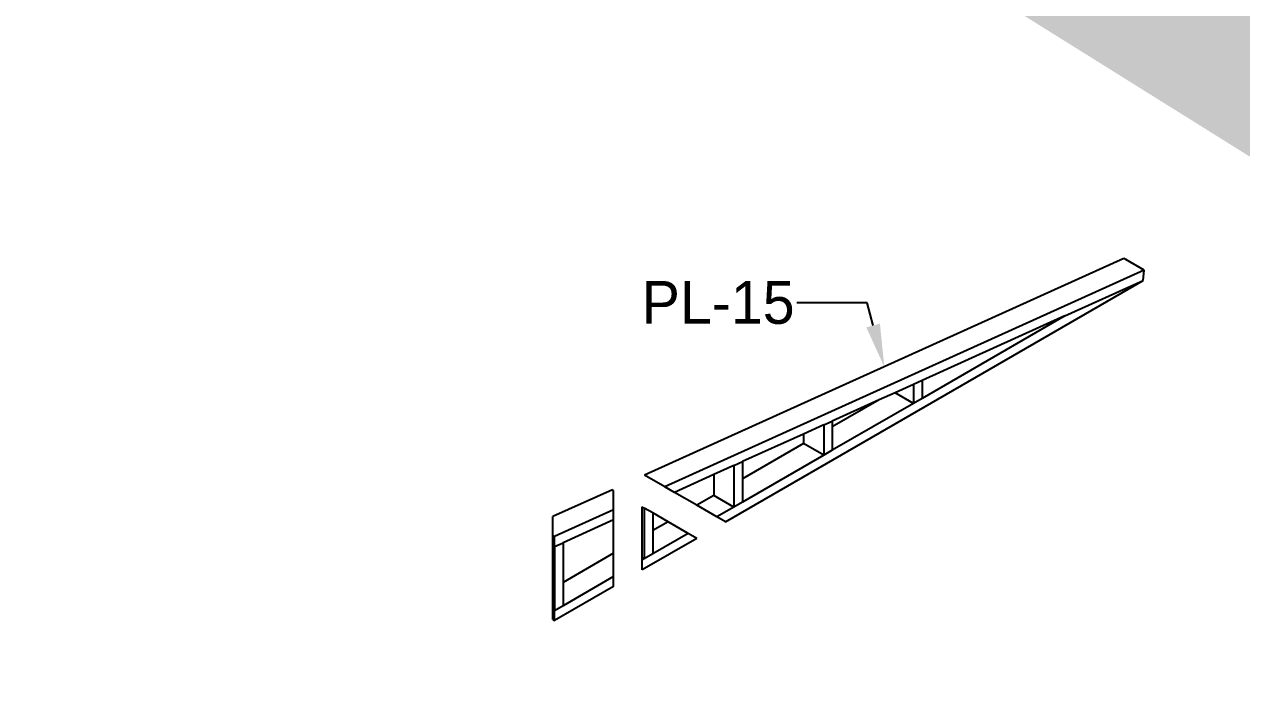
# Model space of a CAD drawing. Header units: millimetres. Extents: x 19458 to 19711, y 4351 to 4752.
# Drawn here: x 19513.825 to 19517.661, y 4539.395 to 4541.52 of the extents above; entities that cross this region are included whole.
import ezdxf
from ezdxf import colors
from ezdxf.entities.mleader import LeaderData, LeaderLine
from ezdxf.math import Vec2, Vec3

# ---------------------------------------------------------------- set-up
doc = ezdxf.new("R2010")
doc.units = ezdxf.units.MM
for name, color, linetype in [('0 @ 0.75', 7, 'Continuous'), ('cotas', 1, 'Continuous'), ('cotas @ 400', 1, 'Continuous'), ('cotas @ 500', 1, 'Continuous')]:
    doc.layers.add(name, color=color, linetype=linetype)
doc.styles.add('century gothic', font='GOTHIC.TTF')
doc.styles.add('COTAS SMC', font='GOTHIC.TTF')
doc.dimstyles.new('ANOTATIVE 100 SMCONSTRUCCIONES', dxfattribs={"dimscale": 0, "dimtxt": 0.18, "dimasz": 0.15, "dimexe": 0.18, "dimexo": 0.09, "dimgap": 0.1, "dimtad": 1, "dimzin": 0, "dimdsep": 46, "dimtxsty": 'century gothic', "dimblk1": 'FLECHA1', "dimblk2": 'FLECHA1', "dimsah": 1, "dimcen": 0.18, "dimdle": 0.075, "dimclrd": 1, "dimclre": 1, "dimclrt": 2, "dimaunit": 1, "dimadec": 0, "dimazin": 0, "dimtfac": 0.75, "dimtix": 1, "dimtmove": 2, "dimatfit": 3, "dimfxl": 0.09, "dimtvp": 1.5, "dimtfill": 1, "dimtolj": 1, "dimtzin": 0, "dimarcsym": 0})
doc.dimstyles.new('PIES SMCONSTRUCCIONES', dxfattribs={"dimscale": 0, "dimtxt": 0.18, "dimasz": 0.2, "dimexe": 0.18, "dimexo": 0, "dimgap": 0.1, "dimtad": 1, "dimdec": 0, "dimlfac": 39.370079, "dimzin": 0, "dimdsep": 46, "dimlunit": 4, "dimtxsty": 'COTAS SMC', "dimblk1": 'FLECHA1', "dimblk2": 'FLECHA1', "dimsah": 1, "dimcen": 0.2, "dimdle": 0.075, "dimclrd": 1, "dimclre": 1, "dimclrt": 2, "dimaunit": 1, "dimadec": 0, "dimazin": 0, "dimtfac": 0.75, "dimtdec": 0, "dimtix": 1, "dimtmove": 2, "dimatfit": 3, "dimfxl": 0.09, "dimtvp": 1.5, "dimtfill": 1, "dimtolj": 1, "dimtzin": 0, "dimarcsym": 0})

# ---------------------------------------------------------------- blocks, each defined once
blk = doc.blocks.new('FLECHA1')
at = {"color": 4}
blk.add_line((-0.246176, -0.248081), (0.248081, 0.25), dxfattribs=at)
at = {"color": 1}
blk.add_line((-1, 0), (0.496162, 0), dxfattribs=at)
blk = doc.blocks.new('*D574')
at = {"layer": 'cotas', "color": 1, "lineweight": -2, "transparency": 16777216}
for p, q in [((19614.326, 4625.8448), (19614.326, 4700.8448)), ((19570.9836, 4550.8448), (19524.326, 4550.8448)), ((19614.326, 4548.4298), (19614.326, 4550.8448)), ((19570.5339, 4548.4298), (19524.326, 4548.4298)), ((19614.326, 4473.4298), (19614.326, 4398.4298))]:
    blk.add_line(p, q, dxfattribs=at)
at = {"layer": 'Defpoints', "color": 0, "transparency": 16777216}
for p in [(19614.326, 4550.8448), (19615.9836, 4550.8448), (19615.5339, 4548.4298)]:
    blk.add_point(p, dxfattribs=at)
at = {"layer": 'cotas', "color": 1, "lineweight": -2, "transparency": 16777216, "xscale": 75, "yscale": 75, "zscale": 75}
for p, rotation in [((19614.326, 4550.8448), 270), ((19614.326, 4548.4298), 90)]:
    blk.add_blockref('FLECHA1', p, dxfattribs=dict(at, rotation=rotation))
at = {"layer": 'cotas', "color": 2, "transparency": 16777216, "insert": (19517.3376, 4549.6373), "char_height": 90, "attachment_point": 5, "rotation": 90, "style": 'century gothic', "bg_fill": 3, "box_fill_scale": 1.1, "bg_fill_color": 256, "bg_fill_true_color": 13158600, "bg_fill_transparency": 0}
blk.add_mtext('\\A1;2.42', dxfattribs=at)
blk = doc.blocks.new('*D626')
at = {"layer": 'cotas', "color": 1, "lineweight": -2, "transparency": 16777216}
for p, q in [((19614.326, 4610.8448), (19614.326, 4670.8448)), ((19579.9836, 4550.8448), (19542.326, 4550.8448)), ((19614.326, 4548.4298), (19614.326, 4550.8448)), ((19579.5339, 4548.4298), (19542.326, 4548.4298)), ((19614.326, 4488.4298), (19614.326, 4428.4298))]:
    blk.add_line(p, q, dxfattribs=at)
at = {"layer": 'Defpoints', "color": 0, "transparency": 16777216}
for p in [(19614.326, 4550.8448), (19615.9836, 4550.8448), (19615.5339, 4548.4298)]:
    blk.add_point(p, dxfattribs=at)
at = {"layer": 'cotas', "color": 1, "lineweight": -2, "transparency": 16777216, "xscale": 60, "yscale": 60, "zscale": 60}
for p, rotation in [((19614.326, 4550.8448), 270), ((19614.326, 4548.4298), 90)]:
    blk.add_blockref('FLECHA1', p, dxfattribs=dict(at, rotation=rotation))
at = {"layer": 'cotas', "color": 2, "transparency": 16777216, "insert": (19536.7353, 4549.6373), "char_height": 72, "attachment_point": 5, "rotation": 90, "style": 'century gothic', "bg_fill": 3, "box_fill_scale": 1.1, "bg_fill_color": 256, "bg_fill_true_color": 13158600, "bg_fill_transparency": 0}
blk.add_mtext('\\A1;2.42', dxfattribs=at)
blk = doc.blocks.new('*D629')
at = {"layer": 'cotas', "color": 1, "lineweight": -2, "transparency": 16777216}
for p, q in [((19620.0128, 4651.7533), (19620.0128, 4751.7533)), ((19620.4168, 4551.7533), (19530.0128, 4551.7533)), ((19620.0128, 4550.5333), (19620.0128, 4551.7533)), ((19620.4168, 4550.5333), (19530.0128, 4550.5333)), ((19620.0128, 4450.5333), (19620.0128, 4350.5333))]:
    blk.add_line(p, q, dxfattribs=at)
at = {"layer": 'Defpoints', "color": 0, "transparency": 16777216}
for p in [(19620.0128, 4551.7533), (19620.4168, 4551.7533), (19620.4168, 4550.5333)]:
    blk.add_point(p, dxfattribs=at)
at = {"layer": 'cotas', "color": 1, "lineweight": -2, "transparency": 16777216, "xscale": 100, "yscale": 100, "zscale": 100}
for p, rotation in [((19620.0128, 4551.7533), 270), ((19620.0128, 4550.5333), 90)]:
    blk.add_blockref('FLECHA1', p, dxfattribs=dict(at, rotation=rotation))
at = {"layer": 'cotas', "color": 2, "transparency": 16777216, "insert": (19523.8809, 4551.1433), "char_height": 90, "attachment_point": 5, "rotation": 90, "style": 'COTAS SMC', "bg_fill": 3, "box_fill_scale": 1.1, "bg_fill_color": 256, "bg_fill_true_color": 13158600, "bg_fill_transparency": 0}
blk.add_mtext("\\A1;4'", dxfattribs=at)
blk = doc.blocks.new('*D679')
at = {"layer": 'cotas', "color": 1, "lineweight": -2, "transparency": 16777216}
for p, q in [((19620.0128, 4631.7533), (19620.0128, 4711.7533)), ((19620.4168, 4551.7533), (19548.0128, 4551.7533)), ((19620.0128, 4550.5333), (19620.0128, 4551.7533)), ((19620.4168, 4550.5333), (19548.0128, 4550.5333)), ((19620.0128, 4470.5333), (19620.0128, 4390.5333))]:
    blk.add_line(p, q, dxfattribs=at)
at = {"layer": 'Defpoints', "color": 0, "transparency": 16777216}
for p in [(19620.0128, 4551.7533), (19620.4168, 4551.7533), (19620.4168, 4550.5333)]:
    blk.add_point(p, dxfattribs=at)
at = {"layer": 'cotas', "color": 1, "lineweight": -2, "transparency": 16777216, "xscale": 80, "yscale": 80, "zscale": 80}
for p, rotation in [((19620.0128, 4551.7533), 270), ((19620.0128, 4550.5333), 90)]:
    blk.add_blockref('FLECHA1', p, dxfattribs=dict(at, rotation=rotation))
at = {"layer": 'cotas', "color": 2, "transparency": 16777216, "insert": (19543.1073, 4551.1433), "char_height": 72, "attachment_point": 5, "rotation": 90, "style": 'COTAS SMC', "bg_fill": 3, "box_fill_scale": 1.1, "bg_fill_color": 256, "bg_fill_true_color": 13158600, "bg_fill_transparency": 0}
blk.add_mtext("\\A1;4'", dxfattribs=at)
blk = doc.blocks.new('KJJ')
at = {"color": 2}
for p, q in [((19538.9888, 4526.8729), (19537.4783, 4526.1906)), ((19538.9943, 4526.8697), (19538.9888, 4526.8729)), ((19539.0525, 4526.8361), (19538.9943, 4526.8697)), ((19539.0525, 4526.8361), (19537.5419, 4526.1538)), ((19539.0495, 4526.8036), (19539.0525, 4526.8361)), ((19538.2676, 4526.3522), (19539.0495, 4526.8036)), ((19538.8026, 4526.6921), (19539.0495, 4526.8036)), ((19538.8026, 4526.6921), (19538.3524, 4526.4322)), ((19538.8026, 4526.6921), (19538.3524, 4526.4887)), ((19538.8026, 4526.6921), (19538.7353, 4526.6617)), ((19538.3255, 4526.4766), (19538.2673, 4526.4503)), ((19538.3524, 4526.4887), (19538.3255, 4526.4766)), ((19538.3255, 4526.4766), (19538.3255, 4526.4166)), ((19538.3524, 4526.4887), (19538.3524, 4526.4322)), ((19538.2673, 4526.4503), (19538.2178, 4526.4279)), ((19538.3255, 4526.4166), (19538.2673, 4526.4503)), ((19538.2178, 4526.4279), (19538.0696, 4526.3423)), ((19538.2178, 4526.4279), (19538.0696, 4526.361)), ((19538.3255, 4526.4166), (19538.0696, 4526.2689)), ((19538.3524, 4526.4322), (19538.3255, 4526.4166)), ((19538.0427, 4526.3488), (19538.0696, 4526.361)), ((19538.0696, 4526.361), (19538.0696, 4526.3423)), ((19537.733, 4526.0435), (19538.2676, 4526.3522)), ((19537.979, 4526.3201), (19537.7867, 4526.2332)), ((19538.0427, 4526.3488), (19537.979, 4526.3201)), ((19537.979, 4526.3201), (19537.979, 4526.2901)), ((19538.0427, 4526.3488), (19538.0427, 4526.2533)), ((19538.0696, 4526.3423), (19538.0696, 4526.2689)), ((19537.979, 4526.2901), (19537.7867, 4526.179)), ((19538.0427, 4526.2533), (19537.979, 4526.2901)), ((19538.0427, 4526.2533), (19537.7867, 4526.1056)), ((19538.0696, 4526.2689), (19538.0427, 4526.2533)), ((19537.7598, 4526.2211), (19537.6962, 4526.1923)), ((19537.7598, 4526.2211), (19537.7867, 4526.2332)), ((19537.7598, 4526.2211), (19537.7598, 4526.09)), ((19537.7867, 4526.2332), (19537.7867, 4526.179)), ((19537.5419, 4526.1538), (19537.4783, 4526.1906)), ((19537.6962, 4526.1923), (19537.5722, 4526.1363)), ((19537.6962, 4526.1923), (19537.6962, 4526.1268)), ((19537.7867, 4526.179), (19537.7867, 4526.1056)), ((19537.3767, 4526.1447), (19537.1892, 4526.06)), ((19537.3802, 4526.1426), (19537.3767, 4526.1447)), ((19537.3802, 4526.0808), (19537.3802, 4526.1426)), ((19537.5722, 4526.1363), (19537.5419, 4526.1538)), ((19537.6425, 4526.0958), (19537.5722, 4526.1363)), ((19537.6962, 4526.1268), (19537.6425, 4526.0958)), ((19537.7598, 4526.09), (19537.6962, 4526.1268)), ((19537.4708, 4525.9304), (19537.4708, 4526.0904)), ((19537.477, 4526.0868), (19537.4708, 4526.0904)), ((19537.7061, 4526.059), (19537.6425, 4526.0958)), ((19537.7598, 4526.09), (19537.7061, 4526.059)), ((19537.7867, 4526.1056), (19537.7598, 4526.09)), ((19537.1892, 4525.9996), (19537.1892, 4526.06)), ((19537.3802, 4526.0808), (19537.1942, 4525.9968)), ((19537.3802, 4526.0496), (19537.221, 4525.9777)), ((19537.3802, 4526.0496), (19537.3802, 4526.0808)), ((19537.3802, 4525.9444), (19537.3802, 4526.0496)), ((19537.477, 4526.0868), (19537.477, 4525.9267)), ((19537.5039, 4526.0713), (19537.477, 4526.0868)), ((19537.5039, 4526.0713), (19537.5039, 4526.0157)), ((19537.552, 4526.0435), (19537.5039, 4526.0713)), ((19537.733, 4526.0435), (19537.7061, 4526.059)), ((19537.552, 4526.0435), (19537.5039, 4526.0157)), ((19537.5039, 4526.0157), (19537.5039, 4525.9423)), ((19537.6156, 4526.0068), (19537.552, 4526.0435)), ((19537.1892, 4525.9684), (19537.1892, 4525.9996)), ((19537.1942, 4525.9968), (19537.1892, 4525.9996)), ((19537.1942, 4525.9655), (19537.1942, 4525.9968)), ((19537.1942, 4525.9655), (19537.221, 4525.9777)), ((19537.221, 4525.9777), (19537.221, 4525.8524)), ((19537.6425, 4525.9912), (19537.4708, 4525.8921)), ((19537.6156, 4526.0068), (19537.5039, 4525.9423)), ((19537.6425, 4525.9912), (19537.6156, 4526.0068)), ((19537.1892, 4525.7663), (19537.1892, 4525.9684)), ((19537.1942, 4525.9655), (19537.1892, 4525.9684)), ((19537.1942, 4525.9655), (19537.1942, 4525.7634)), ((19537.3802, 4525.9444), (19537.221, 4525.8524)), ((19537.3802, 4525.8709), (19537.3802, 4525.9444)), ((19537.5039, 4525.9423), (19537.477, 4525.9267)), ((19537.477, 4525.9267), (19537.4708, 4525.9304)), ((19537.4708, 4525.9231), (19537.4708, 4525.9304)), ((19537.477, 4525.9267), (19537.4708, 4525.9231)), ((19537.4708, 4525.8921), (19537.4708, 4525.9231)), ((19537.3802, 4525.8709), (19537.221, 4525.779)), ((19537.3802, 4525.8399), (19537.3802, 4525.8709)), ((19537.3802, 4525.8399), (19537.1942, 4525.7324)), ((19537.221, 4525.8524), (19537.221, 4525.779)), ((19537.1942, 4525.7634), (19537.1892, 4525.7663)), ((19537.1892, 4525.7353), (19537.1892, 4525.7663)), ((19537.221, 4525.779), (19537.1942, 4525.7634)), ((19537.1942, 4525.7324), (19537.1942, 4525.7634)), ((19537.1892, 4525.7353), (19537.1942, 4525.7324))]:
    blk.add_line(p, q, dxfattribs=at)
blk = doc.blocks.new('hf')
at = {"color": 250}
for p, q in [((-0.8474, 3.795), (0.9086, 2.7811)), ((-0.911, 3.7582), (0.845, 2.7444)), ((-0.641, 3.5713), (-0.7937, 3.6594)), ((-0.6141, 3.5558), (-0.641, 3.5713)), ((-0.641, 3.3802), (-0.641, 3.5713)), ((-0.6141, 3.2912), (-0.6141, 3.5558)), ((-0.5505, 3.519), (-0.6141, 3.5558)), ((-0.5505, 3.328), (-0.5505, 3.519)), ((-0.3978, 3.4309), (-0.5505, 3.519)), ((-0.641, 3.3802), (-0.7937, 3.4684)), ((2.7406, 3.2779), (3.0874, 3.4781)), ((5.2299, 2.2411), (3.0874, 3.4781)), ((3.0874, 3.3801), (3.0874, 3.4781)), ((-0.641, 3.3068), (-0.8474, 3.4259)), ((-0.371, 3.4154), (-0.3978, 3.4309)), ((-0.3978, 3.2398), (-0.3978, 3.4309)), ((-0.371, 3.1508), (-0.371, 3.4154)), ((-0.3073, 3.3786), (-0.371, 3.4154)), ((0.5643, 2.5798), (-0.8474, 3.3949)), ((-0.641, 3.3068), (-0.641, 3.3802)), ((-0.3073, 3.1876), (-0.3073, 3.3786)), ((-0.1547, 3.2905), (-0.3073, 3.3786)), ((2.7958, 3.2118), (3.0874, 3.3801)), ((3.0874, 3.3801), (5.145, 2.1921)), ((3.0874, 3.3801), (3.0874, 3.3491)), ((0.5401, 2.5628), (-0.8474, 3.3639)), ((2.0139, 2.7293), (3.0874, 3.3491)), ((3.0874, 3.3491), (3.0874, 3.3181)), ((3.0874, 3.3491), (4.182, 2.7171)), ((-0.6141, 3.2912), (-0.641, 3.3068)), ((-0.5505, 3.328), (-0.6141, 3.2912)), ((-0.3978, 3.2398), (-0.5505, 3.328)), ((3.0874, 3.3181), (3.0336, 3.287)), ((3.1142, 3.3025), (3.0874, 3.3181)), ((3.0874, 3.3181), (3.0874, 2.8684)), ((-0.5698, 3.1726), (-0.7569, 3.2806)), ((-0.3978, 3.1664), (-0.6141, 3.2912)), ((-0.1278, 3.275), (-0.1547, 3.2905)), ((-0.1547, 3.0994), (-0.1547, 3.2905)), ((-0.1278, 3.0104), (-0.1278, 3.275)), ((-0.0641, 3.2382), (-0.1278, 3.275)), ((2.7351, 3.2811), (1.2245, 2.5987)), ((2.7406, 3.2779), (2.7351, 3.2811)), ((2.7987, 3.2443), (2.7406, 3.2779)), ((3.0336, 3.287), (2.8804, 3.1986)), ((3.0336, 3.287), (3.0336, 2.8994)), ((-0.3978, 3.1664), (-0.3978, 3.2398)), ((-0.0641, 3.0472), (-0.0641, 3.2382)), ((0.0885, 3.1501), (-0.0641, 3.2382)), ((2.7987, 3.2443), (1.2882, 2.562)), ((2.7958, 3.2118), (2.7987, 3.2443)), ((-0.3073, 3.1876), (-0.371, 3.1508)), ((-0.1547, 3.0994), (-0.3073, 3.1876)), ((2.0139, 2.7604), (2.7958, 3.2118)), ((2.5489, 3.1003), (2.7958, 3.2118)), ((2.8804, 3.1986), (2.8535, 3.1831)), ((2.8804, 3.1986), (2.8804, 2.811)), ((-0.543, 3.1571), (-0.5698, 3.1726)), ((-0.5698, 3.0125), (-0.5698, 3.1726)), ((-0.543, 2.9235), (-0.543, 3.1571)), ((-0.4793, 3.1203), (-0.543, 3.1571)), ((-0.371, 3.1508), (-0.3978, 3.1664)), ((-0.1547, 3.026), (-0.371, 3.1508)), ((0.1154, 3.1346), (0.0885, 3.1501)), ((0.0885, 2.959), (0.0885, 3.1501)), ((2.7899, 3.1463), (2.6367, 3.0579)), ((2.8535, 3.1831), (2.7899, 3.1463)), ((2.7899, 3.1463), (2.7899, 2.7587)), ((2.8535, 3.1831), (2.8535, 2.722)), ((-0.5698, 3.0125), (-0.7569, 3.1205)), ((-0.4793, 2.9603), (-0.4793, 3.1203)), ((-0.2922, 3.0123), (-0.4793, 3.1203)), ((0.1154, 2.87), (0.1154, 3.1346)), ((0.179, 3.0978), (0.1154, 3.1346)), ((-0.5698, 2.9391), (-0.8205, 3.0838)), ((-0.1547, 3.026), (-0.1547, 3.0994)), ((0.179, 2.9068), (0.179, 3.0978)), ((0.3317, 3.0097), (0.179, 3.0978)), ((2.5489, 3.1003), (2.0987, 2.8403)), ((2.5489, 3.1003), (2.0987, 2.8969)), ((2.5489, 3.1003), (2.4816, 3.0699)), ((0.3092, 2.4005), (-0.8474, 3.0683)), ((-0.0641, 3.0472), (-0.1278, 3.0104)), ((0.0885, 2.959), (-0.0641, 3.0472)), ((2.6098, 3.0423), (2.5462, 3.0056)), ((2.6367, 3.0579), (2.6098, 3.0423)), ((2.6098, 3.0423), (2.6098, 2.5813)), ((2.6367, 3.0579), (2.6367, 2.6703)), ((-0.5698, 2.9391), (-0.5698, 3.0125)), ((-0.2654, 2.9968), (-0.2922, 3.0123)), ((-0.2922, 2.8523), (-0.2922, 3.0123)), ((-0.2654, 2.7633), (-0.2654, 2.9968)), ((-0.2017, 2.9601), (-0.2654, 2.9968)), ((-0.1278, 3.0104), (-0.1547, 3.026)), ((0.0885, 2.8856), (-0.1278, 3.0104)), ((0.3586, 2.9942), (0.3317, 3.0097)), ((0.3317, 2.8186), (0.3317, 3.0097)), ((0.3586, 2.7297), (0.3586, 2.9942)), ((0.4222, 2.9575), (0.3586, 2.9942)), ((2.5462, 3.0056), (2.3929, 2.9171)), ((2.5462, 3.0056), (2.5462, 2.618)), ((-0.5992, 2.894), (-0.7569, 2.985)), ((-0.4793, 2.9603), (-0.543, 2.9235)), ((-0.2922, 2.8523), (-0.4793, 2.9603)), ((-0.2017, 2.8), (-0.2017, 2.9601)), ((-0.0146, 2.852), (-0.2017, 2.9601)), ((0.0885, 2.8856), (0.0885, 2.959)), ((0.4222, 2.7664), (0.4222, 2.9575)), ((0.5749, 2.8693), (0.4222, 2.9575)), ((-0.543, 2.9235), (-0.5698, 2.9391)), ((-0.2922, 2.7788), (-0.543, 2.9235)), ((2.3929, 2.9171), (2.3661, 2.9016)), ((2.3929, 2.9171), (2.3929, 2.5295)), ((-0.5992, 2.894), (-0.5723, 2.8785)), ((-0.5992, 2.894), (-0.5992, 2.5167)), ((-0.5723, 2.8785), (-0.5723, 2.4278)), ((-0.5087, 2.8417), (-0.5723, 2.8785)), ((0.1154, 2.87), (0.0885, 2.8856)), ((0.179, 2.9068), (0.1154, 2.87)), ((0.3317, 2.8186), (0.179, 2.9068)), ((2.0718, 2.8848), (2.0136, 2.8584)), ((2.0987, 2.8969), (2.0718, 2.8848)), ((2.0718, 2.8848), (2.0718, 2.8248)), ((2.0987, 2.8969), (2.0987, 2.8403)), ((2.3661, 2.9016), (2.3024, 2.8649)), ((2.3661, 2.9016), (2.3661, 2.4405)), ((3.0336, 2.8994), (2.8804, 2.811)), ((3.0874, 2.8684), (3.0336, 2.8994)), ((-0.5087, 2.8417), (-0.5087, 2.4645)), ((-0.351, 2.7507), (-0.5087, 2.8417)), ((-0.2922, 2.7788), (-0.2922, 2.8523)), ((0.0122, 2.8365), (-0.0146, 2.852)), ((-0.0146, 2.692), (-0.0146, 2.852)), ((0.3317, 2.7452), (0.1154, 2.87)), ((0.6017, 2.8538), (0.5749, 2.8693)), ((0.5749, 2.6783), (0.5749, 2.8693)), ((0.6017, 2.6061), (0.6017, 2.8538)), ((0.6654, 2.8171), (0.6017, 2.8538)), ((2.0136, 2.8584), (1.9641, 2.8361)), ((2.0718, 2.8248), (2.0136, 2.8584)), ((2.0987, 2.8403), (2.0718, 2.8248)), ((2.3024, 2.8649), (2.1492, 2.7764)), ((2.3024, 2.8649), (2.3024, 2.4773)), ((3.0874, 2.857), (2.8804, 2.7375)), ((3.0874, 2.8684), (3.0874, 2.857)), ((3.0874, 2.826), (3.0874, 2.857)), ((0.0122, 2.603), (0.0122, 2.8365)), ((0.0759, 2.7998), (0.0122, 2.8365)), ((0.3317, 2.7452), (0.3317, 2.8186)), ((0.6654, 2.6509), (0.6654, 2.8171)), ((0.7952, 2.7421), (0.6654, 2.8171)), ((1.9641, 2.8361), (1.8158, 2.7505)), ((1.9641, 2.8361), (1.8158, 2.7691)), ((2.0718, 2.8248), (1.8158, 2.677)), ((2.8804, 2.811), (2.8804, 2.7375)), ((3.0874, 2.826), (3.0336, 2.7949)), ((3.0874, 2.826), (3.0874, 2.3763)), ((-0.2654, 2.7633), (-0.2922, 2.7788)), ((-0.2017, 2.8), (-0.2654, 2.7633)), ((-0.0146, 2.6185), (-0.2654, 2.7633)), ((-0.0146, 2.692), (-0.2017, 2.8)), ((0.0759, 2.6398), (0.0759, 2.7998)), ((0.2629, 2.6918), (0.0759, 2.7998)), ((0.4222, 2.7664), (0.3586, 2.7297)), ((0.5749, 2.6783), (0.4222, 2.7664)), ((0.9086, 2.7811), (0.845, 2.7444)), ((1.2245, 2.5987), (0.9086, 2.7811)), ((1.789, 2.757), (1.8158, 2.7691)), ((1.8158, 2.7691), (1.8158, 2.7505)), ((2.1492, 2.7764), (2.1223, 2.7609)), ((2.1492, 2.7764), (2.1492, 2.3888)), ((3.0336, 2.7949), (2.8804, 2.7065)), ((3.0336, 2.7949), (3.0336, 2.4318)), ((-0.351, 2.7507), (-0.3241, 2.7352)), ((-0.351, 2.7507), (-0.351, 2.3735)), ((0.2203, 2.4208), (-0.3241, 2.7352)), ((-0.3241, 2.7352), (-0.3241, 2.7041)), ((0.3586, 2.7297), (0.3317, 2.7452)), ((0.5749, 2.6048), (0.3586, 2.7297)), ((0.7952, 2.7421), (0.6654, 2.6509)), ((0.8132, 2.7548), (0.7952, 2.7421)), ((0.845, 2.7364), (0.8132, 2.7548)), ((0.845, 2.7444), (0.845, 2.7364)), ((2.8426, 1.5911), (0.845, 2.7444)), ((0.8768, 2.718), (0.845, 2.7364)), ((1.4793, 2.4517), (2.0139, 2.7604)), ((1.5061, 2.4362), (2.0139, 2.7293)), ((1.7253, 2.7283), (1.533, 2.6414)), ((1.789, 2.757), (1.7253, 2.7283)), ((1.7253, 2.7283), (1.7253, 2.6983)), ((1.789, 2.757), (1.789, 2.6615)), ((1.8158, 2.7505), (1.8158, 2.677)), ((2.0587, 2.7242), (1.9055, 2.6357)), ((2.0139, 2.7604), (2.0139, 2.7293)), ((2.1223, 2.7609), (2.0587, 2.7242)), ((2.0587, 2.7242), (2.0587, 2.3366)), ((2.1223, 2.7609), (2.1223, 2.2998)), ((2.7899, 2.7587), (2.6367, 2.6703)), ((2.8535, 2.722), (2.7899, 2.7587)), ((2.8804, 2.7375), (2.8804, 2.7065)), ((0.8768, 2.718), (-0.7089, 1.6033)), ((-0.3241, 2.7041), (-0.3241, 1.9552)), ((-0.2605, 2.6674), (-0.3241, 2.7041)), ((-0.0146, 2.6185), (-0.0146, 2.692)), ((0.2898, 2.6763), (0.2629, 2.6918)), ((0.2629, 2.5317), (0.2629, 2.6918)), ((0.8768, 2.6868), (0.8499, 2.6679)), ((0.8768, 2.718), (0.8768, 2.695)), ((0.8768, 2.695), (0.8768, 2.6868)), ((0.9355, 2.6611), (0.8768, 2.695)), ((0.8768, 2.6868), (0.8768, 2.1096)), ((1.7253, 2.6983), (1.533, 2.5872)), ((1.789, 2.6615), (1.7253, 2.6983)), ((1.8927, 2.6876), (1.8903, 2.689)), ((2.8535, 2.722), (2.6367, 2.5968)), ((2.8535, 2.691), (2.7899, 2.6542)), ((2.8535, 2.691), (2.8535, 2.722)), ((2.8535, 2.691), (2.8535, 2.2299)), ((2.8804, 2.7065), (2.8804, 2.3434)), ((-0.2605, 2.6674), (-0.2605, 2)), ((0.2203, 2.3898), (-0.2605, 2.6674)), ((0.2898, 2.4427), (0.2898, 2.6763)), ((0.3534, 2.6395), (0.2898, 2.6763)), ((0.5749, 2.6048), (0.5749, 2.6783)), ((0.6654, 2.6509), (0.6017, 2.6061)), ((0.8499, 2.6679), (0.7863, 2.6232)), ((0.8499, 2.6679), (0.8499, 2.0883)), ((0.9355, 2.4682), (0.9355, 2.6611)), ((1.123, 2.5529), (0.9355, 2.6611)), ((1.789, 2.6615), (1.533, 2.5137)), ((1.8158, 2.677), (1.789, 2.6615)), ((1.8903, 2.6579), (1.8903, 2.6563)), ((2.6367, 2.6703), (2.6367, 2.5968)), ((2.7899, 2.6542), (2.6367, 2.5657)), ((2.7899, 2.6542), (2.7899, 2.2911)), ((0.0122, 2.603), (-0.0146, 2.6185)), ((0.0759, 2.6398), (0.0122, 2.603)), ((0.2629, 2.5317), (0.0759, 2.6398)), ((0.3534, 2.4795), (0.3534, 2.6395)), ((0.5159, 2.5458), (0.3534, 2.6395)), ((0.7863, 2.6232), (0.734, 2.5864)), ((0.7863, 2.6232), (0.7863, 2.5562)), ((1.5061, 2.6292), (1.4425, 2.6005)), ((1.5061, 2.6292), (1.533, 2.6414)), ((1.5061, 2.6292), (1.5061, 2.4982)), ((1.533, 2.6414), (1.533, 2.5872)), ((1.8786, 2.6202), (1.815, 2.5834)), ((1.9055, 2.6357), (1.8786, 2.6202)), ((1.8786, 2.6202), (1.8786, 2.2211)), ((1.9055, 2.6357), (1.9055, 2.2481)), ((2.5462, 2.618), (2.3929, 2.5295)), ((2.6098, 2.5813), (2.5462, 2.618)), ((-0.5992, 2.4433), (-0.8205, 2.571)), ((-0.5992, 2.5167), (-0.7569, 2.6078)), ((0.2629, 2.4583), (0.0122, 2.603)), ((0.5643, 2.5798), (0.5401, 2.5628)), ((0.5886, 2.5969), (0.5643, 2.5798)), ((0.5886, 2.5969), (0.5749, 2.6048)), ((0.6017, 2.6061), (0.5886, 2.5969)), ((0.734, 2.5864), (0.6766, 2.546)), ((0.7863, 2.5562), (0.734, 2.5864)), ((1.2882, 2.562), (1.2245, 2.5987)), ((1.4425, 2.6005), (1.3185, 2.5445)), ((1.4425, 2.6005), (1.4425, 2.535)), ((1.533, 2.5872), (1.533, 2.5137)), ((1.815, 2.5834), (1.6617, 2.495)), ((1.815, 2.5834), (1.815, 2.2579)), ((2.6098, 2.5813), (2.3929, 2.4561)), ((2.6098, 2.5502), (2.6098, 2.5813)), ((2.6367, 2.5968), (2.6367, 2.5657)), ((0.5159, 2.5458), (0.3909, 2.4579)), ((0.5401, 2.5628), (0.5159, 2.5458)), ((0.6766, 2.546), (0.6523, 2.529)), ((0.7863, 2.4827), (0.6766, 2.546)), ((0.7863, 2.5562), (0.7863, 2.4827)), ((1.123, 2.5529), (0.9355, 2.4682)), ((1.1265, 2.5508), (1.123, 2.5529)), ((1.1534, 2.5353), (1.1265, 2.5508)), ((1.1265, 2.489), (1.1265, 2.5508)), ((1.1534, 2.2395), (1.1534, 2.5353)), ((1.217, 2.4986), (1.1534, 2.5353)), ((1.3185, 2.5445), (1.2882, 2.562)), ((1.3887, 2.5039), (1.3185, 2.5445)), ((1.4425, 2.535), (1.3887, 2.5039)), ((1.5061, 2.4982), (1.4425, 2.535)), ((2.6098, 2.5502), (2.5462, 2.5135)), ((2.6098, 2.5502), (2.6098, 2.0892)), ((2.6367, 2.5657), (2.6367, 2.2027)), ((-0.5992, 2.4122), (-0.7569, 2.5033)), ((-0.5992, 2.5167), (-0.5992, 2.4433)), ((0.2629, 2.4583), (0.2629, 2.5317)), ((0.6169, 2.5041), (0.5901, 2.4852)), ((0.6281, 2.512), (0.6169, 2.5041)), ((0.6169, 2.5041), (0.6169, 2.4874)), ((0.6523, 2.529), (0.6281, 2.512)), ((0.7863, 2.4206), (0.6281, 2.512)), ((0.7863, 2.4517), (0.6523, 2.529)), ((1.217, 2.3385), (1.217, 2.4986)), ((1.2233, 2.4949), (1.217, 2.4986)), ((1.2233, 2.4949), (1.2233, 2.3349)), ((1.2502, 2.4794), (1.2233, 2.4949)), ((1.4524, 2.4672), (1.3887, 2.5039)), ((1.5061, 2.4982), (1.4524, 2.4672)), ((1.533, 2.5137), (1.5061, 2.4982)), ((1.6617, 2.495), (1.6349, 2.4795)), ((1.6617, 2.495), (1.6617, 2.3463)), ((2.3929, 2.5295), (2.3929, 2.4561)), ((2.5462, 2.5135), (2.3929, 2.425)), ((2.5462, 2.5135), (2.5462, 2.1504)), ((-0.5087, 2.4645), (-0.5723, 2.4278)), ((-0.351, 2.3735), (-0.5087, 2.4645)), ((0.2898, 2.4427), (0.2629, 2.4583)), ((0.3534, 2.4795), (0.2898, 2.4427)), ((0.3909, 2.4579), (0.3335, 2.4175)), ((0.3909, 2.4579), (0.3534, 2.4795)), ((0.5901, 2.4852), (0.5264, 2.4405)), ((0.5901, 2.4852), (0.5901, 1.9383)), ((0.631, 2.4793), (0.6169, 2.4874)), ((0.6169, 2.4874), (0.6169, 2.3111)), ((0.631, 2.3192), (0.631, 2.4793)), ((0.7863, 2.3896), (0.631, 2.4793)), ((0.7863, 2.4827), (0.7863, 2.4517)), ((0.9355, 2.4078), (0.9355, 2.4682)), ((1.1265, 2.489), (0.9404, 2.4049)), ((1.1265, 2.4578), (0.9673, 2.3859)), ((1.1265, 2.4578), (1.1265, 2.489)), ((1.1265, 2.3525), (1.1265, 2.4578)), ((1.2502, 2.4794), (1.2502, 2.4239)), ((1.2982, 2.4517), (1.2502, 2.4794)), ((1.4793, 2.4517), (1.4524, 2.4672)), ((1.6349, 2.4795), (1.5712, 2.4427)), ((1.6349, 2.4795), (1.6349, 2.3618)), ((2.3024, 2.4773), (2.1492, 2.3888)), ((2.3661, 2.4405), (2.3024, 2.4773)), ((2.3929, 2.4561), (2.3929, 2.425)), ((-0.5992, 2.4433), (-0.5992, 2.4122)), ((-0.5723, 2.4278), (-0.5723, 2.3967)), ((-0.351, 2.3), (-0.5723, 2.4278)), ((0.2203, 2.4208), (0.2472, 2.4053)), ((0.2203, 2.4208), (0.2203, 2.3898)), ((0.3335, 2.4175), (0.2898, 2.4427)), ((0.3335, 2.4175), (0.3092, 2.4005)), ((0.5264, 2.4405), (0.4789, 2.4071)), ((0.5264, 2.4405), (0.5264, 2.3796)), ((0.7863, 2.4517), (0.7863, 2.4206)), ((0.7863, 2.4206), (0.7863, 2.3896)), ((1.2982, 2.4517), (1.2502, 2.4239)), ((1.2502, 2.4239), (1.2502, 2.3504)), ((1.3619, 2.4149), (1.2982, 2.4517)), ((1.5061, 2.4362), (1.4793, 2.4517)), ((1.533, 2.4206), (1.5061, 2.4362)), ((1.5712, 2.4427), (1.533, 2.4206)), ((1.5712, 2.3986), (1.533, 2.4206)), ((1.5712, 2.4427), (1.5712, 2.3986)), ((2.3661, 2.4405), (2.1492, 2.3153)), ((2.3661, 2.4095), (2.3661, 2.4405)), ((2.3929, 2.425), (2.3929, 2.0619)), ((2.8804, 2.3434), (3.0336, 2.4318)), ((3.0336, 2.4318), (3.0336, 2.4073)), ((-0.5992, 2.4122), (-0.5992, 2.0388)), ((-0.5087, 2.36), (-0.5723, 2.3967)), ((-0.5723, 2.3967), (-0.5723, 1.9253)), ((0.2203, 2.3898), (0.2203, 2.338)), ((0.2472, 2.4053), (0.2472, 2.3569)), ((0.285, 2.3835), (0.2472, 2.4053)), ((0.285, 2.3835), (0.2472, 2.3569)), ((0.3092, 2.4005), (0.285, 2.3835)), ((0.4789, 2.4071), (0.4215, 2.3667)), ((0.5264, 2.3796), (0.4789, 2.4071)), ((0.5264, 2.3796), (0.5264, 2.3061)), ((0.7863, 2.3896), (0.7863, 2.2296)), ((0.9355, 2.3766), (0.9355, 2.4078)), ((0.9404, 2.4049), (0.9355, 2.4078)), ((0.9404, 2.3737), (0.9404, 2.4049)), ((0.9404, 2.3737), (0.9673, 2.3859)), ((0.9673, 2.3859), (0.9673, 2.2606)), ((1.3887, 2.3994), (1.217, 2.3003)), ((1.4081, 2.3795), (1.2231, 2.2728)), ((1.3619, 2.4149), (1.2502, 2.3504)), ((1.3887, 2.3994), (1.3619, 2.4149)), ((1.4081, 2.3883), (1.3887, 2.3994)), ((1.4349, 2.3728), (1.4081, 2.3883)), ((1.4081, 2.3795), (1.4081, 2.3883)), ((1.4081, 2.3485), (1.4081, 2.3795)), ((1.6349, 2.3618), (1.5712, 2.3986)), ((2.1492, 2.3888), (2.1492, 2.3153)), ((2.3661, 2.4095), (2.3024, 2.3728)), ((2.3661, 2.4095), (2.3661, 1.9484)), ((3.0336, 2.4073), (2.8804, 2.3189)), ((3.0874, 2.3763), (3.0336, 2.4073)), ((-0.351, 2.2689), (-0.5087, 2.36)), ((-0.5087, 2.36), (-0.5087, 1.9865)), ((-0.351, 2.3735), (-0.351, 2.3)), ((0.2472, 2.3569), (0.2203, 2.338)), ((0.3973, 2.3497), (0.373, 2.3327)), ((0.4215, 2.3667), (0.3973, 2.3497)), ((0.5264, 2.2751), (0.3973, 2.3497)), ((0.5264, 2.3061), (0.4215, 2.3667)), ((0.9355, 2.1745), (0.9355, 2.3766)), ((0.9404, 2.3737), (0.9355, 2.3766)), ((0.9404, 2.3737), (0.9404, 2.1716)), ((1.1265, 2.3525), (0.9673, 2.2606)), ((1.1265, 2.2791), (1.1265, 2.3525)), ((1.2502, 2.3504), (1.2233, 2.3349)), ((1.4081, 2.3485), (1.3911, 2.3387)), ((1.4081, 2.166), (1.4081, 2.3485)), ((1.4349, 1.7816), (1.4349, 2.3728)), ((1.4986, 2.336), (1.4349, 2.3728)), ((1.6617, 2.3463), (1.6349, 2.3618)), ((1.815, 2.2579), (1.6617, 2.3463)), ((2.3024, 2.3728), (2.1492, 2.2843)), ((2.3024, 2.3728), (2.3024, 2.0097)), ((3.0874, 2.3649), (2.8804, 2.2454)), ((2.8804, 2.3434), (2.8804, 2.3189)), ((3.0874, 2.3763), (3.0874, 2.3649)), ((3.0874, 2.3339), (3.0874, 2.3649)), ((0.2203, 2.338), (-0.2605, 2)), ((0.3303, 2.3026), (0.2666, 2.2579)), ((0.3571, 2.3215), (0.3303, 2.3026)), ((0.3303, 2.3026), (0.3303, 1.7883)), ((0.373, 2.3327), (0.3571, 2.3215)), ((0.3571, 2.3215), (0.3571, 1.9646)), ((0.5033, 2.2574), (0.373, 2.3327)), ((0.5264, 2.3061), (0.5264, 2.2751)), ((0.631, 2.3192), (0.6169, 2.3111)), ((0.6169, 2.3111), (0.6169, 2.2539)), ((0.7863, 2.2296), (0.631, 2.3192)), ((1.2233, 2.3349), (1.217, 2.3385)), ((1.217, 2.3313), (1.217, 2.3385)), ((1.2233, 2.3349), (1.217, 2.3313)), ((1.217, 2.3003), (1.217, 2.3313)), ((1.3275, 2.302), (1.25, 2.2572)), ((1.3911, 2.3387), (1.3275, 2.302)), ((1.3275, 2.302), (1.3275, 2.2125)), ((1.3911, 2.3387), (1.3911, 2.1757)), ((1.4986, 2.0132), (1.4986, 2.336)), ((1.5712, 2.2941), (1.4986, 2.336)), ((2.0587, 2.3366), (1.9055, 2.2481)), ((2.1223, 2.2998), (2.0587, 2.3366)), ((2.1492, 2.3153), (2.1492, 2.2843)), ((2.8804, 2.3189), (2.8804, 2.2454)), ((3.0336, 2.3028), (2.8804, 2.2144)), ((3.0874, 2.3339), (3.0336, 2.3028)), ((3.0336, 2.3028), (3.0336, 1.9352)), ((3.0874, 2.3339), (3.0874, 1.9041)), ((-0.351, 2.3), (-0.351, 2.2689)), ((-0.351, 2.2689), (-0.351, 1.9363)), ((0.5264, 2.2751), (0.5264, 2.2441)), ((1.1265, 2.2791), (0.9673, 2.1871)), ((1.1265, 2.248), (1.1265, 2.2791)), ((1.1534, 2.2395), (1.217, 2.2763)), ((1.217, 2.2763), (1.217, 2.3003)), ((1.217, 2.2763), (1.2231, 2.2728)), ((1.2231, 2.2728), (1.25, 2.2572)), ((1.5712, 2.2941), (1.5712, 2.0551)), ((1.6349, 2.2573), (1.5712, 2.2941)), ((2.1223, 2.2998), (1.9323, 2.1901)), ((2.1223, 2.2688), (2.0587, 2.2321)), ((2.1223, 2.2688), (2.1223, 2.2998)), ((2.1223, 2.2688), (2.1223, 2.0804)), ((2.1492, 2.2843), (2.1492, 2.0649)), ((2.6367, 2.2027), (2.7899, 2.2911)), ((2.7899, 2.2666), (2.6367, 2.1782)), ((2.7899, 2.2911), (2.7899, 2.2666)), ((2.8535, 2.2299), (2.7899, 2.2666)), ((0.2203, 2.2253), (0.0973, 2.1389)), ((0.2472, 2.2442), (0.2203, 2.2253)), ((0.2203, 2.2253), (0.2203, 1.7983)), ((0.2666, 2.2579), (0.2472, 2.2442)), ((0.2472, 2.2442), (0.2472, 1.9546)), ((0.2666, 2.2579), (0.2666, 1.9658)), ((0.5033, 2.2574), (0.5264, 2.2441)), ((0.5033, 2.2574), (0.5033, 1.9617)), ((0.5264, 2.2441), (0.5264, 1.975)), ((0.7863, 2.1561), (0.6169, 2.2539)), ((0.6169, 2.2539), (0.6169, 2.2229)), ((0.7863, 2.2296), (0.7863, 2.1561)), ((1.1265, 2.248), (0.9404, 2.1406)), ((0.9673, 2.2606), (0.9673, 2.1871)), ((1.1265, 2.217), (1.1265, 2.248)), ((1.1534, 2.2395), (1.1534, 2.2085)), ((1.1534, 2.2395), (1.4081, 2.0925)), ((1.25, 2.2572), (1.3275, 2.2125)), ((1.6349, 2.2573), (1.6349, 2.0184)), ((1.6617, 2.2418), (1.6349, 2.2573)), ((1.6617, 2.2418), (1.6617, 2.1074)), ((1.6896, 2.2257), (1.6617, 2.2418)), ((1.7165, 2.2102), (1.6896, 2.2257)), ((1.6896, 2.1235), (1.6896, 2.2257)), ((1.8786, 2.2211), (1.815, 2.2579)), ((1.9055, 2.2481), (1.9055, 2.2056)), ((2.0587, 2.2321), (1.9592, 2.1746)), ((2.0587, 2.2321), (2.0587, 2.1171)), ((2.8535, 2.2299), (2.6367, 2.1047)), ((2.8535, 2.1989), (2.8535, 2.2299)), ((2.8804, 2.2454), (2.8804, 2.2144)), ((0.7863, 2.1251), (0.6169, 2.2229)), ((0.6169, 2.2229), (0.6169, 2.1918)), ((0.7594, 2.1096), (0.6169, 2.1918)), ((0.6169, 2.1918), (0.6169, 2.0273)), ((0.9673, 2.1871), (0.9404, 2.1716)), ((1.1265, 2.217), (0.9673, 2.1251)), ((1.1265, 2.186), (1.1265, 2.217)), ((1.1534, 1.9442), (1.1534, 2.2085)), ((1.217, 2.1718), (1.1534, 2.2085)), ((1.3275, 2.2125), (1.3911, 2.1757)), ((1.7165, 1.9144), (1.7165, 2.2102)), ((1.7801, 2.1735), (1.7165, 2.2102)), ((1.9055, 2.2056), (1.8786, 2.2211)), ((1.9323, 2.1901), (1.9055, 2.2056)), ((1.9592, 2.1746), (1.9323, 2.1901)), ((2.6367, 2.2027), (2.6367, 2.1782)), ((2.8535, 2.1989), (2.7899, 2.1621)), ((2.8535, 2.1989), (2.8535, 1.7577)), ((2.8804, 2.2144), (2.8804, 1.8467)), ((0.7863, 2.1561), (0.7863, 2.1251)), ((0.9404, 2.1716), (0.9355, 2.1745)), ((0.9355, 2.1434), (0.9355, 2.1745)), ((0.9404, 2.1406), (0.9404, 2.1716)), ((1.0838, 2.1613), (0.9942, 2.1096)), ((1.1265, 2.186), (1.0838, 2.1613)), ((1.0838, 2.1613), (1.0838, 2.0578)), ((1.1265, 2.0332), (1.1265, 2.186)), ((1.217, 1.9809), (1.217, 2.1718)), ((1.3275, 2.108), (1.217, 2.1718)), ((1.3911, 2.1757), (1.4081, 2.166)), ((1.4081, 2.0925), (1.4081, 2.166)), ((1.7801, 2.1022), (1.7801, 2.1735)), ((1.8418, 2.1379), (1.7801, 2.1735)), ((2.0587, 2.1171), (1.9592, 2.1746)), ((2.3929, 2.0619), (2.5462, 2.1504)), ((2.5462, 2.1504), (2.5462, 2.1259)), ((2.6367, 2.1782), (2.6367, 2.1047)), ((2.7899, 2.1621), (2.6367, 2.0736)), ((2.7899, 2.1621), (2.7899, 1.7944)), ((-0.5992, 2.0388), (-0.7569, 2.1298)), ((0.0705, 2.12), (0.0068, 2.0752)), ((0.0973, 2.1389), (0.0705, 2.12)), ((0.0705, 2.12), (0.0705, 1.6383)), ((0.0973, 2.1389), (0.0973, 1.7273)), ((0.7863, 2.1251), (0.7594, 2.1096)), ((0.7863, 2.1251), (0.8499, 2.0883)), ((0.9355, 2.1434), (0.8768, 2.1096)), ((0.9355, 2.1434), (0.9404, 2.1406)), ((0.9673, 2.1251), (0.9404, 2.1406)), ((0.9942, 2.1096), (0.9673, 2.1251)), ((1.6896, 2.1235), (1.6617, 2.1074)), ((1.6896, 2.05), (1.6896, 2.1235)), ((1.8418, 2.1379), (1.7801, 2.1022)), ((1.8687, 2.1223), (1.815, 2.0913)), ((1.8687, 2.1223), (1.8418, 2.1379)), ((1.8786, 2.1166), (1.8687, 2.1223)), ((1.8786, 2.1166), (1.8786, 1.8943)), ((1.9055, 2.1011), (1.8786, 2.1166)), ((2.1223, 2.0804), (2.0587, 2.1171)), ((2.5462, 2.1259), (2.3929, 2.0374)), ((2.6098, 2.0892), (2.5462, 2.1259)), ((-0.5992, 2.0143), (-0.7569, 2.1053)), ((0.0068, 2.0752), (-0.1624, 1.9562)), ((0.0068, 2.0752), (0.0068, 1.6889)), ((0.2489, 1.7103), (0.8768, 2.0728)), ((0.7594, 2.1096), (0.6169, 2.0273)), ((0.8499, 2.0883), (0.6169, 1.9538)), ((0.8499, 2.0883), (0.8768, 2.1038)), ((0.8768, 2.1096), (0.8768, 2.1038)), ((0.8768, 2.1038), (0.8768, 2.0728)), ((1.1265, 1.9597), (0.8768, 2.1038)), ((0.8768, 2.0728), (0.8768, 2.0418)), ((1.5316, 1.6948), (0.8768, 2.0728)), ((1.0838, 2.0578), (0.9942, 2.1096)), ((1.3275, 2.108), (1.3275, 1.9171)), ((1.3911, 2.0712), (1.3275, 2.108)), ((1.4081, 2.0925), (1.4081, 2.0615)), ((1.6617, 2.1074), (1.6617, 2.0339)), ((1.7801, 2.0712), (1.7801, 2.1022)), ((1.815, 2.0913), (1.7801, 2.0712)), ((1.815, 2.0913), (1.815, 1.9311)), ((1.9055, 2.1011), (1.9055, 1.8788)), ((1.9711, 2.0632), (1.9055, 2.1011)), ((2.1492, 2.0649), (2.1223, 2.0804)), ((2.6098, 2.0892), (2.3929, 1.964)), ((2.6098, 2.0581), (2.6098, 2.0892)), ((2.6367, 2.1047), (2.6367, 2.0736)), ((2.6367, 2.0736), (2.6367, 1.7834)), ((-0.5992, 1.9408), (-0.8205, 2.0686)), ((-0.5992, 2.0388), (-0.5992, 2.0143)), ((0.8132, 2.0051), (0.8768, 2.0418)), ((0.8768, 2.0418), (0.9037, 2.0263)), ((0.8768, 2.0418), (0.8768, 1.8671)), ((1.1265, 2.0332), (1.0838, 2.0578)), ((1.3911, 2.0712), (1.3911, 1.8804)), ((1.4081, 2.0615), (1.3911, 2.0712)), ((1.4081, 1.8706), (1.4081, 2.0615)), ((1.5712, 2.0551), (1.4986, 2.0132)), ((1.6349, 2.0184), (1.5712, 2.0551)), ((1.6896, 2.05), (1.6617, 2.0339)), ((1.6617, 2.0339), (1.6617, 2.0029)), ((1.6896, 2.0189), (1.6896, 2.05)), ((1.7801, 1.9512), (1.7801, 2.0712)), ((1.998, 2.0477), (1.9711, 2.0632)), ((1.9711, 1.8409), (1.9711, 2.0632)), ((1.998, 1.4565), (1.998, 2.0477)), ((2.0616, 2.0109), (1.998, 2.0477)), ((2.2736, 1.993), (2.1492, 2.0649)), ((2.3929, 2.0619), (2.3929, 2.0374)), ((2.3929, 2.0374), (2.3929, 1.964)), ((2.6098, 2.0581), (2.5462, 2.0214)), ((2.6098, 2.0581), (2.6098, 1.799)), ((-0.5992, 1.9098), (-0.7569, 2.0008)), ((-0.5992, 2.0143), (-0.5992, 1.9408)), ((-0.2605, 2), (-0.3241, 1.9552)), ((0.6169, 2.0273), (0.6169, 1.9538)), ((0.7863, 1.9895), (0.8132, 2.0051)), ((0.8132, 2.0051), (0.8132, 1.9038)), ((0.9673, 1.9895), (0.9037, 2.0263)), ((0.9037, 2.0263), (0.9037, 1.8515)), ((1.1265, 1.9597), (1.1265, 2.0332)), ((1.6349, 2.0184), (1.4986, 1.9397)), ((1.4986, 1.9397), (1.4986, 2.0132)), ((1.6349, 1.9874), (1.6349, 2.0184)), ((1.6896, 2.0189), (1.6617, 2.0029)), ((1.6617, 2.0029), (1.6617, 1.7241)), ((1.6896, 1.7081), (1.6896, 2.0189)), ((2.0616, 1.8428), (2.0616, 2.0109)), ((2.1223, 1.9759), (2.0616, 2.0109)), ((2.2736, 1.993), (2.3024, 2.0097)), ((2.3024, 2.0097), (2.3024, 1.9852)), ((2.5462, 2.0214), (2.3929, 1.9329)), ((2.5462, 2.0214), (2.5462, 1.8357)), ((-0.5087, 1.962), (-0.5723, 1.9253)), ((-0.3829, 1.9139), (-0.5087, 1.9865)), ((-0.5087, 1.9865), (-0.5087, 1.962)), ((-0.4021, 1.9005), (-0.5087, 1.962)), ((0.2666, 1.9658), (0.2472, 1.9546)), ((0.2666, 1.9658), (0.2666, 1.9434)), ((0.4327, 1.921), (0.3571, 1.9646)), ((0.3571, 1.9646), (0.3571, 1.8911)), ((0.5033, 1.9617), (0.4327, 1.921)), ((0.5264, 1.975), (0.5033, 1.9617)), ((0.5264, 1.975), (0.5901, 1.9383)), ((0.5938, 1.8784), (0.7863, 1.9895)), ((0.7863, 1.9895), (0.7863, 1.8883)), ((0.9673, 1.9895), (0.9673, 1.8883)), ((1.0838, 1.9223), (0.9673, 1.9895)), ((1.1534, 1.9442), (1.1265, 1.9597)), ((1.217, 1.9809), (1.1534, 1.9442)), ((1.3275, 1.9171), (1.217, 1.9809)), ((1.6349, 1.9874), (1.5712, 1.9506)), ((1.6349, 1.9874), (1.6349, 1.7397)), ((2.1223, 1.9759), (2.1223, 1.8077)), ((2.1492, 1.9604), (2.1223, 1.9759)), ((2.1492, 1.9604), (2.1492, 1.9212)), ((2.1831, 1.9408), (2.1492, 1.9604)), ((2.2948, 1.9808), (2.2736, 1.993)), ((2.3024, 1.9852), (2.2948, 1.9808)), ((2.3585, 1.9441), (2.2948, 1.9808)), ((2.3661, 1.9484), (2.3024, 1.9852)), ((2.3929, 1.964), (2.3929, 1.9329)), ((-0.5992, 1.9408), (-0.5992, 1.9098)), ((-0.5723, 1.9253), (-0.5723, 1.8943)), ((-0.4595, 1.8601), (-0.5723, 1.9253)), ((-0.351, 1.9363), (-0.3829, 1.9139)), ((-0.3241, 1.9552), (-0.351, 1.9363)), ((-0.1893, 1.9373), (-0.253, 1.8926)), ((-0.1624, 1.9562), (-0.1893, 1.9373)), ((-0.1893, 1.9373), (-0.1893, 1.4883)), ((-0.1624, 1.9562), (-0.1624, 1.7866)), ((0.2666, 1.9434), (0.2472, 1.9546)), ((0.2472, 1.9546), (0.2472, 1.9236)), ((0.2666, 1.9123), (0.2472, 1.9236)), ((0.2472, 1.9236), (0.2472, 1.8138)), ((0.2666, 1.9434), (0.2666, 1.9123)), ((0.5901, 1.9383), (0.3571, 1.8038)), ((0.4327, 1.921), (0.3691, 1.8842)), ((0.5901, 1.9383), (0.6169, 1.9538)), ((1.0838, 1.9223), (1.0838, 1.8211)), ((1.1474, 1.8856), (1.0838, 1.9223)), ((1.4081, 1.7971), (1.1534, 1.9442)), ((1.5712, 1.9506), (1.4986, 1.9087)), ((1.4986, 1.9087), (1.4986, 1.9397)), ((1.5712, 1.9506), (1.5712, 1.7764)), ((1.7165, 1.9144), (1.7801, 1.9512)), ((1.7801, 1.9512), (1.815, 1.9311)), ((1.815, 1.9311), (1.8786, 1.8943)), ((2.1492, 1.9212), (2.1831, 1.9408)), ((2.2043, 1.9285), (2.1492, 1.8967)), ((2.1492, 1.9212), (2.1492, 1.8967)), ((2.2043, 1.9285), (2.1831, 1.9408)), ((2.2526, 1.9006), (2.2043, 1.9285)), ((2.3661, 1.9484), (2.3585, 1.9441)), ((2.3661, 1.9397), (2.3585, 1.9441)), ((2.3661, 1.9397), (2.3661, 1.9484)), ((2.3929, 1.9242), (2.3661, 1.9397)), ((2.3929, 1.9329), (2.3929, 1.9242)), ((2.5462, 1.8357), (2.3929, 1.9242)), ((3.0336, 1.9352), (2.8804, 1.8467)), ((3.0874, 1.9041), (3.0336, 1.9352)), ((-0.5992, 1.9098), (-0.5992, 1.7619)), ((-0.4021, 1.9005), (-0.4595, 1.8601)), ((-0.3829, 1.9139), (-0.4021, 1.9005)), ((0.2666, 1.9123), (0.2666, 1.825)), ((0.7863, 1.8883), (0.8132, 1.9038)), ((0.8768, 1.8671), (0.8132, 1.9038)), ((1.3911, 1.8804), (1.3275, 1.9171)), ((1.4986, 1.8184), (1.4986, 1.9087)), ((1.7165, 1.9144), (1.7165, 1.8834)), ((1.7165, 1.9144), (1.9711, 1.7674)), ((1.8786, 1.8943), (1.9055, 1.8788)), ((2.1492, 1.8967), (2.1492, 1.8232)), ((2.2795, 1.8851), (2.2526, 1.9006)), ((2.2526, 1.883), (2.2526, 1.9006)), ((3.0874, 1.9041), (3.0874, 1.8927))]:
    blk.add_line(p, q, dxfattribs=at)
blk = doc.blocks.new('*U734')
at = {"layer": 'cotas @ 500'}
dim = blk.add_linear_dim(base=(19614.3260382735, 4550.8448237801), p1=(19615.5338597089, 4548.4298237801), p2=(19615.9836080801, 4550.8448237801), angle=90, dimstyle='ANOTATIVE 100 SMCONSTRUCCIONES', override={"dimscale": 500, "dimtix": 1, "dimtofl": 1, "dimtmove": 1, "dimatfit": 1}, dxfattribs=at)
dim.commit()
dim.dimension.update_dxf_attribs({"geometry": '*D574', "text_midpoint": (19517.3375950376, 4549.6373237801)})
at = {"layer": 'cotas @ 400'}
dim = blk.add_linear_dim(base=(19614.3260382735, 4550.8448237801), p1=(19615.5338597089, 4548.4298237801), p2=(19615.9836080801, 4550.8448237801), angle=90, dimstyle='ANOTATIVE 100 SMCONSTRUCCIONES', override={"dimscale": 400, "dimtix": 1, "dimtofl": 1, "dimtmove": 1, "dimatfit": 1}, dxfattribs=at)
dim.commit()
dim.dimension.update_dxf_attribs({"geometry": '*D626', "text_midpoint": (19536.7352836848, 4549.6373237801)})
blk = doc.blocks.new('*U736')
at = {"layer": 'cotas @ 500'}
dim = blk.add_linear_dim(base=(19620.0128, 4551.7533), p1=(19620.4168, 4550.5333), p2=(19620.4168, 4551.7533), angle=90, dimstyle='PIES SMCONSTRUCCIONES', override={"dimscale": 500, "dimtix": 1, "dimtofl": 1, "dimtmove": 2, "dimatfit": 3}, dxfattribs=at)
dim.commit()
dim.dimension.update_dxf_attribs({"geometry": '*D629', "text_midpoint": (19523.8809, 4551.1433)})
at = {"layer": 'cotas @ 400'}
dim = blk.add_linear_dim(base=(19620.0128, 4551.7533), p1=(19620.4168, 4550.5333), p2=(19620.4168, 4551.7533), angle=90, dimstyle='PIES SMCONSTRUCCIONES', override={"dimscale": 400, "dimtix": 1, "dimtofl": 1, "dimtmove": 2, "dimatfit": 3}, dxfattribs=at)
dim.commit()
dim.dimension.update_dxf_attribs({"geometry": '*D679', "text_midpoint": (19543.1073, 4551.1433)})

msp = doc.modelspace()

# ---------------------------------------------------------------- block references
msp.add_blockref('hf', (19514.5553, 4537.5006))

# ---------------------------------------------------------------- next in the draw order: block references
at = {"layer": 'cotas'}
msp.add_blockref('*U734', (0, 0), dxfattribs=at)

# ---------------------------------------------------------------- next in the draw order: block references
msp.add_blockref('*U736', (0, 0), dxfattribs=at)

# ---------------------------------------------------------------- next in the draw order: block references
msp.add_blockref('KJJ', (-21.6985, 13.9088))

# ---------------------------------------------------------------- next in the draw order: leaders
at = {"layer": '0 @ 0.75'}
ml = msp.add_multileader_mtext('Standard', dxfattribs=at)
ml.set_content('PL-15', color=2, style='century gothic')
ml.set_leader_properties(color=1)
ml.build(insert=Vec2(0, 0))
ml.multileader.update_dxf_attribs({"dogleg_length": 0.09, "arrow_head_size": 0.135, "scale": 0.75})
ctx = ml.context
ctx.base_point, ctx.scale, ctx.char_height, ctx.arrow_head_size, ctx.landing_gap_size, ctx.plane_origin = Vec3(19515.8006, 4540.642), 0.75, 0.135, 0.135, 0.0075, Vec3(19516.805, 4540.5568)
ctx.text_align_type = 2
notes = []
notes.append((ctx, [(0, (1, 1, 0), (19516.4805, 4540.642), (-1, 0), 0.2207, [(0, [(19516.5351, 4540.4405)], 0, [])])]))
ctx.mtext.insert, ctx.mtext.alignment, ctx.mtext.flow_direction = Vec3(19516.2523, 4540.7112), 3, 5
for ctx, leaders in notes:
    for number, flags, end, landing, length, lines in leaders:
        leader = LeaderData()
        leader.index, (leader.has_last_leader_line, leader.has_dogleg_vector, leader.attachment_direction) = number, flags
        leader.last_leader_point, leader.dogleg_vector, leader.dogleg_length = Vec3(end), Vec3(landing), length
        for number, points, colour, breaks in lines:
            line = LeaderLine()
            line.index, line.vertices, line.color, line.breaks = number, Vec3.list(points), colors.encode_raw_color(colour), breaks
            leader.lines.append(line)
        ctx.leaders.append(leader)

doc.saveas('drawing.dxf')
